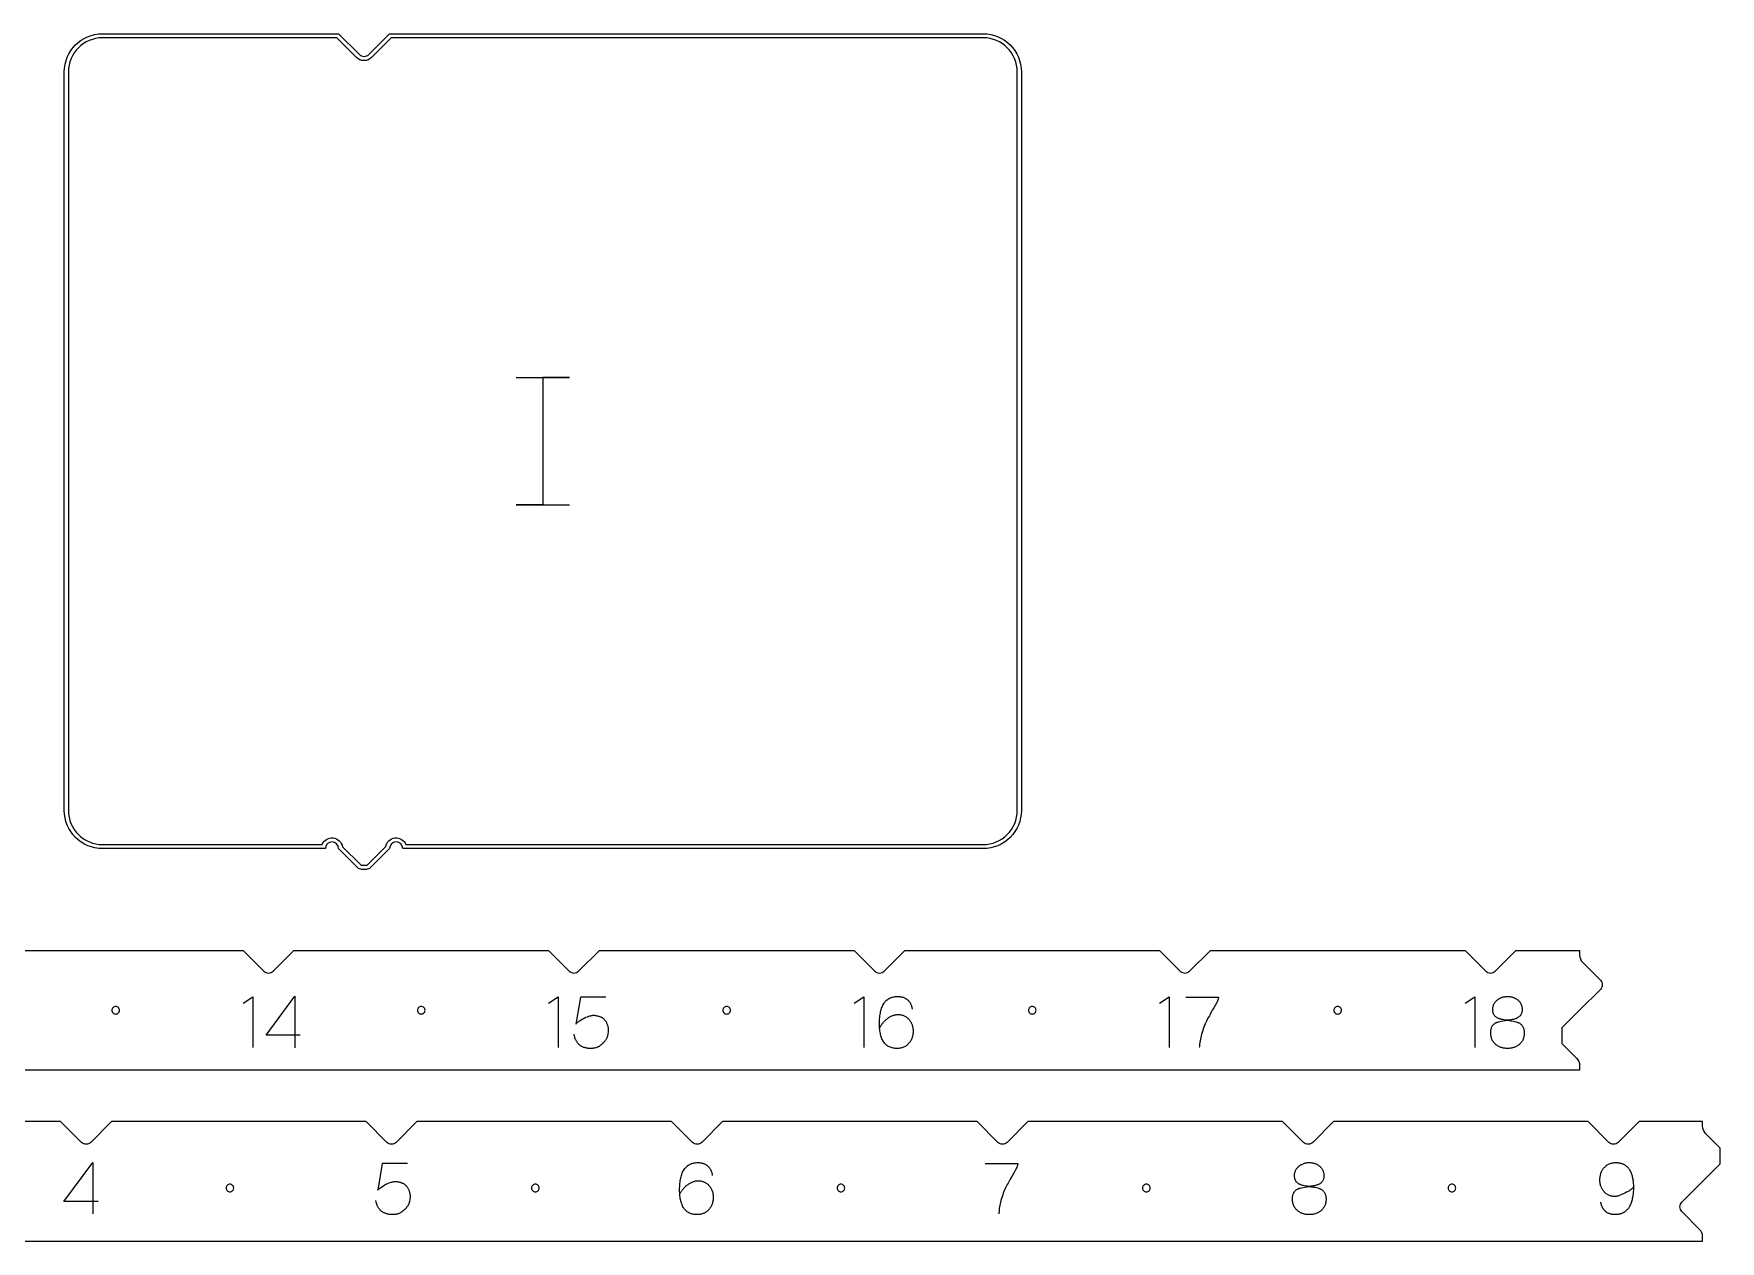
# Model space of a CAD drawing. Extents: x 0.3 to 59.7, y 0.9 to 33.1.
# Drawn here: x 26.59 to 59.71, y 0.89 to 24.6 of the extents above; entities that cross this region are included whole.
import ezdxf

# ---------------------------------------------------------------- set-up
doc = ezdxf.new("R2010")
doc.units = 0
for name, color, linetype in [('CUTOUT_THRU_CUT', 18, 'CONTINUOUS'), ('DIMPLES', 1, 'CONTINUOUS'), ('RABBET_GROOVE_CUT_ON_LINE', 30, 'CONTINUOUS'), ('TEXT_CUT_WITH_60_DEG_VBIT', 216, 'CONTINUOUS')]:
    doc.layers.add(name, color=color, linetype=linetype)

msp = doc.modelspace()

# ---------------------------------------------------------------- linework, layer by layer
at = {"layer": 'CUTOUT_THRU_CUT'}
for points in [[(45.987, 23.846), (45.987, 9.346, -0.414214), (45.237, 8.596), (33.837, 8.596, 1), (33.577, 8.596), (33.205, 8.224, -0.198917), (33.117, 8.188), (33.036, 8.188, -0.198914), (32.948, 8.224), (32.577, 8.596, 1), (32.317, 8.596), (27.94, 8.596, -0.414214), (27.19, 9.346), (27.19, 23.846, -0.414213), (27.94, 24.596), (32.577, 24.596), (32.985, 24.188, 0.41422), (33.169, 24.188), (33.577, 24.596), (45.237, 24.596, -0.414213)], [(30.442, 2.006, 0.414214), (30.367, 1.931, 0.414214), (30.442, 1.856, 0.414214), (30.517, 1.931, 0.414214)], [(36.442, 2.006, 0.414214), (36.367, 1.931, 0.414214), (36.442, 1.856, 0.414214), (36.517, 1.931, 0.414214)], [(42.442, 2.006, 0.414214), (42.367, 1.931, 0.414214), (42.442, 1.856, 0.414214), (42.517, 1.931, 0.414214)], [(48.442, 2.006, 0.414214), (48.367, 1.931, 0.414214), (48.442, 1.856, 0.414214), (48.517, 1.931, 0.414214)], [(54.442, 2.006, 0.414214), (54.367, 1.931, 0.414214), (54.442, 1.856, 0.414214), (54.517, 1.931, 0.414214)], [(54.442, 2.006, 0.414214), (54.367, 1.931, 0.414214), (54.442, 1.856, 0.414214), (54.517, 1.931, 0.414214)]]:
    msp.add_lwpolyline(points, format="xyb", close=True, dxfattribs=at)
for points in [[(36.067, 17.846), (37.109, 17.846), (36.588, 17.846), (36.588, 15.346), (36.067, 15.346), (37.109, 15.346)], [(27.857, 1.669), (27.184, 1.669), (27.75, 2.436), (27.75, 1.423)], [(33.932, 2.415), (33.432, 2.415), (33.345, 1.888), (33.346, 1.889), (33.347, 1.891), (33.351, 1.895), (33.357, 1.902), (33.366, 1.91), (33.377, 1.92), (33.39, 1.93), (33.404, 1.94), (33.419, 1.95), (33.449, 1.971), (33.479, 1.99), (33.494, 1.999), (33.509, 2.007), (33.525, 2.015), (33.54, 2.021), (33.571, 2.033), (33.602, 2.044), (33.618, 2.049), (33.635, 2.053), (33.652, 2.056), (33.67, 2.059), (33.679, 2.061), (33.689, 2.061), (33.7, 2.061), (33.711, 2.06), (33.722, 2.059), (33.734, 2.058), (33.746, 2.055), (33.759, 2.053), (33.772, 2.049), (33.784, 2.046), (33.796, 2.042), (33.808, 2.039), (33.819, 2.035), (33.829, 2.03), (33.839, 2.026), (33.849, 2.021), (33.859, 2.016), (33.868, 2.011), (33.876, 2.004), (33.885, 1.997), (33.893, 1.989), (33.901, 1.981), (33.909, 1.972), (33.917, 1.962), (33.924, 1.952), (33.931, 1.942), (33.937, 1.931), (33.943, 1.919), (33.949, 1.908), (33.954, 1.896), (33.959, 1.883), (33.963, 1.87), (33.968, 1.858), (33.971, 1.845), (33.974, 1.832), (33.977, 1.82), (33.979, 1.808), (33.98, 1.796), (33.981, 1.785), (33.981, 1.773), (33.981, 1.762), (33.98, 1.75), (33.98, 1.738), (33.978, 1.726), (33.975, 1.702), (33.971, 1.676), (33.968, 1.663), (33.965, 1.651), (33.961, 1.64), (33.958, 1.629), (33.954, 1.618), (33.949, 1.608), (33.945, 1.599), (33.939, 1.59), (33.934, 1.581), (33.928, 1.572), (33.921, 1.562), (33.913, 1.553), (33.904, 1.543), (33.895, 1.533), (33.886, 1.522), (33.875, 1.511), (33.864, 1.501), (33.853, 1.491), (33.842, 1.482), (33.832, 1.473), (33.821, 1.465), (33.81, 1.457), (33.799, 1.45), (33.788, 1.444), (33.777, 1.438), (33.765, 1.433), (33.753, 1.428), (33.74, 1.424), (33.727, 1.421), (33.713, 1.417), (33.699, 1.415), (33.684, 1.413), (33.669, 1.411), (33.655, 1.41), (33.641, 1.409), (33.627, 1.409), (33.614, 1.409), (33.601, 1.41), (33.589, 1.411), (33.577, 1.412), (33.565, 1.414), (33.553, 1.417), (33.541, 1.42), (33.528, 1.423), (33.515, 1.427), (33.502, 1.431), (33.489, 1.436), (33.476, 1.442), (33.463, 1.448), (33.45, 1.454), (33.438, 1.462), (33.427, 1.47), (33.416, 1.479), (33.405, 1.488), (33.395, 1.499), (33.386, 1.51), (33.377, 1.521), (33.369, 1.532), (33.361, 1.543), (33.354, 1.554), (33.348, 1.565), (33.343, 1.576), (33.338, 1.587), (33.334, 1.598), (33.326, 1.618), (33.321, 1.636), (33.317, 1.651), (33.314, 1.664), (33.311, 1.687), (33.311, 1.687)], [(39.278, 1.817), (39.286, 1.83), (39.294, 1.843), (39.302, 1.856), (39.31, 1.868), (39.319, 1.88), (39.328, 1.892), (39.337, 1.903), (39.346, 1.915), (39.355, 1.926), (39.365, 1.936), (39.375, 1.947), (39.385, 1.957), (39.395, 1.966), (39.406, 1.976), (39.417, 1.985), (39.428, 1.994), (39.441, 2.004), (39.454, 2.013), (39.467, 2.021), (39.48, 2.029), (39.493, 2.037), (39.506, 2.043), (39.519, 2.049), (39.533, 2.055), (39.546, 2.059), (39.559, 2.063), (39.573, 2.067), (39.586, 2.07), (39.599, 2.072), (39.613, 2.073), (39.626, 2.074), (39.64, 2.075), (39.656, 2.074), (39.672, 2.073), (39.688, 2.071), (39.703, 2.069), (39.718, 2.065), (39.732, 2.061), (39.746, 2.056), (39.76, 2.05), (39.773, 2.044), (39.786, 2.037), (39.799, 2.029), (39.811, 2.02), (39.823, 2.01), (39.834, 2), (39.845, 1.989), (39.855, 1.977), (39.865, 1.965), (39.874, 1.953), (39.882, 1.941), (39.89, 1.928), (39.897, 1.915), (39.904, 1.902), (39.91, 1.888), (39.915, 1.874), (39.92, 1.86), (39.924, 1.845), (39.927, 1.831), (39.93, 1.815), (39.932, 1.8), (39.933, 1.784), (39.934, 1.767), (39.935, 1.751), (39.934, 1.733), (39.933, 1.716), (39.932, 1.698), (39.929, 1.682), (39.927, 1.665), (39.923, 1.649), (39.919, 1.634), (39.914, 1.619), (39.908, 1.604), (39.902, 1.589), (39.895, 1.575), (39.888, 1.562), (39.879, 1.548), (39.871, 1.535), (39.861, 1.523), (39.851, 1.511), (39.84, 1.498), (39.828, 1.487), (39.816, 1.476), (39.804, 1.466), (39.791, 1.457), (39.778, 1.449), (39.764, 1.441), (39.75, 1.435), (39.735, 1.429), (39.72, 1.424), (39.705, 1.419), (39.689, 1.416), (39.673, 1.413), (39.657, 1.411), (39.64, 1.41), (39.622, 1.409), (39.601, 1.41), (39.58, 1.411), (39.56, 1.414), (39.541, 1.417), (39.522, 1.421), (39.504, 1.426), (39.487, 1.433), (39.47, 1.44), (39.454, 1.448), (39.439, 1.457), (39.424, 1.467), (39.41, 1.477), (39.397, 1.489), (39.385, 1.502), (39.373, 1.516), (39.362, 1.531), (39.351, 1.546), (39.341, 1.563), (39.332, 1.58), (39.324, 1.599), (39.316, 1.618), (39.309, 1.638), (39.302, 1.66), (39.296, 1.682), (39.291, 1.705), (39.287, 1.729), (39.283, 1.754), (39.28, 1.78), (39.278, 1.807), (39.276, 1.835), (39.275, 1.864), (39.275, 1.894), (39.275, 1.927), (39.276, 1.959), (39.278, 1.99), (39.28, 2.02), (39.283, 2.049), (39.287, 2.076), (39.292, 2.103), (39.297, 2.129), (39.303, 2.153), (39.31, 2.177), (39.317, 2.2), (39.325, 2.221), (39.334, 2.241), (39.343, 2.261), (39.354, 2.279), (39.364, 2.297), (39.376, 2.313), (39.382, 2.32), (39.388, 2.328), (39.395, 2.335), (39.401, 2.342), (39.408, 2.349), (39.415, 2.355), (39.422, 2.361), (39.429, 2.367), (39.437, 2.373), (39.444, 2.378), (39.452, 2.383), (39.46, 2.388), (39.468, 2.393), (39.477, 2.397), (39.485, 2.401), (39.494, 2.405), (39.503, 2.409), (39.512, 2.412), (39.521, 2.415), (39.53, 2.418), (39.549, 2.422), (39.569, 2.426), (39.59, 2.429), (39.612, 2.43), (39.634, 2.431), (39.648, 2.43), (39.662, 2.43), (39.676, 2.428), (39.69, 2.427), (39.703, 2.424), (39.716, 2.421), (39.729, 2.418), (39.741, 2.414), (39.753, 2.41), (39.764, 2.405), (39.776, 2.399), (39.787, 2.393), (39.797, 2.387), (39.807, 2.38), (39.817, 2.372), (39.827, 2.364), (39.836, 2.356), (39.845, 2.347), (39.853, 2.338), (39.861, 2.328), (39.868, 2.318), (39.875, 2.308), (39.881, 2.297), (39.887, 2.285), (39.892, 2.274), (39.897, 2.262), (39.902, 2.249), (39.906, 2.237), (39.909, 2.223), (39.912, 2.21), (39.915, 2.196), (39.917, 2.181)], [(45.275, 2.415), (45.92, 2.415), (45.921, 2.415), (45.921, 2.413), (45.92, 2.407), (45.917, 2.396), (45.913, 2.381), (45.91, 2.372), (45.907, 2.363), (45.903, 2.353), (45.899, 2.343), (45.889, 2.322), (45.877, 2.299), (45.851, 2.253), (45.825, 2.207), (45.811, 2.184), (45.797, 2.16), (45.769, 2.107), (45.754, 2.079), (45.739, 2.052), (45.725, 2.026), (45.71, 2.001), (45.695, 1.975), (45.682, 1.948), (45.668, 1.92), (45.656, 1.891), (45.644, 1.861), (45.632, 1.829), (45.62, 1.795), (45.608, 1.76), (45.596, 1.724), (45.586, 1.689), (45.577, 1.656), (45.569, 1.624), (45.563, 1.593), (45.557, 1.56), (45.552, 1.528), (45.548, 1.494), (45.541, 1.426), (45.541, 1.426)], [(58.007, 1.947), (58.007, 1.947), (58.003, 1.941), (57.998, 1.935), (57.992, 1.928), (57.985, 1.922), (57.977, 1.915), (57.969, 1.908), (57.96, 1.902), (57.95, 1.894), (57.939, 1.887), (57.928, 1.88), (57.902, 1.865), (57.873, 1.849), (57.841, 1.832), (57.808, 1.817), (57.778, 1.803), (57.75, 1.791), (57.725, 1.782), (57.713, 1.778), (57.701, 1.775), (57.69, 1.772), (57.68, 1.769), (57.671, 1.768), (57.661, 1.766), (57.653, 1.766), (57.645, 1.765), (57.628, 1.766), (57.612, 1.767), (57.597, 1.769), (57.581, 1.771), (57.566, 1.775), (57.552, 1.779), (57.537, 1.784), (57.524, 1.79), (57.51, 1.796), (57.497, 1.804), (57.485, 1.812), (57.473, 1.821), (57.461, 1.83), (57.449, 1.841), (57.438, 1.852), (57.428, 1.864), (57.418, 1.875), (57.409, 1.887), (57.401, 1.9), (57.393, 1.913), (57.386, 1.926), (57.38, 1.939), (57.374, 1.953), (57.369, 1.967), (57.364, 1.982), (57.36, 1.996), (57.357, 2.012), (57.354, 2.027), (57.352, 2.043), (57.351, 2.059), (57.35, 2.076), (57.349, 2.093), (57.35, 2.111), (57.351, 2.128), (57.352, 2.146), (57.355, 2.162), (57.358, 2.179), (57.361, 2.195), (57.365, 2.21), (57.37, 2.225), (57.376, 2.24), (57.382, 2.254), (57.389, 2.268), (57.396, 2.282), (57.405, 2.295), (57.414, 2.308), (57.423, 2.32), (57.433, 2.332), (57.444, 2.344), (57.456, 2.355), (57.468, 2.366), (57.48, 2.375), (57.493, 2.384), (57.507, 2.392), (57.521, 2.4), (57.535, 2.406), (57.549, 2.412), (57.564, 2.417), (57.58, 2.421), (57.596, 2.425), (57.612, 2.427), (57.629, 2.429), (57.646, 2.43), (57.664, 2.431), (57.676, 2.431), (57.687, 2.43), (57.699, 2.429), (57.71, 2.428), (57.721, 2.427), (57.731, 2.425), (57.742, 2.423), (57.752, 2.421), (57.762, 2.418), (57.772, 2.415), (57.782, 2.412), (57.792, 2.409), (57.801, 2.405), (57.81, 2.401), (57.819, 2.396), (57.828, 2.391), (57.836, 2.386), (57.844, 2.381), (57.853, 2.375), (57.86, 2.369), (57.868, 2.363), (57.876, 2.356), (57.883, 2.35), (57.89, 2.342), (57.897, 2.335), (57.904, 2.327), (57.91, 2.319), (57.917, 2.31), (57.923, 2.302), (57.929, 2.293), (57.934, 2.283), (57.94, 2.274), (57.948, 2.258), (57.956, 2.242), (57.963, 2.225), (57.969, 2.207), (57.975, 2.189), (57.981, 2.17), (57.986, 2.151), (57.99, 2.131), (57.994, 2.11), (57.998, 2.088), (58.001, 2.066), (58.003, 2.044), (58.005, 2.02), (58.006, 1.996), (58.007, 1.972), (58.007, 1.947), (58.007, 1.919), (58.006, 1.892), (58.005, 1.866), (58.003, 1.84), (58, 1.815), (57.998, 1.791), (57.994, 1.768), (57.99, 1.745), (57.986, 1.723), (57.981, 1.702), (57.975, 1.681), (57.969, 1.661), (57.962, 1.642), (57.955, 1.623), (57.947, 1.606), (57.939, 1.588), (57.934, 1.577), (57.928, 1.567), (57.922, 1.556), (57.915, 1.546), (57.909, 1.537), (57.902, 1.528), (57.895, 1.519), (57.888, 1.51), (57.88, 1.502), (57.873, 1.494), (57.865, 1.486), (57.857, 1.479), (57.848, 1.472), (57.84, 1.466), (57.831, 1.46), (57.822, 1.454), (57.813, 1.449), (57.803, 1.444), (57.794, 1.439), (57.784, 1.435), (57.774, 1.43), (57.764, 1.427), (57.753, 1.423), (57.742, 1.421), (57.732, 1.418), (57.72, 1.416), (57.709, 1.414), (57.697, 1.412), (57.686, 1.411), (57.674, 1.41), (57.661, 1.409), (57.649, 1.409), (57.634, 1.41), (57.62, 1.41), (57.606, 1.412), (57.593, 1.413), (57.58, 1.416), (57.567, 1.419), (57.554, 1.422), (57.542, 1.426), (57.53, 1.43), (57.519, 1.435), (57.508, 1.44), (57.497, 1.446), (57.487, 1.453), (57.476, 1.46), (57.467, 1.467), (57.457, 1.475), (57.448, 1.483), (57.44, 1.492), (57.431, 1.501), (57.424, 1.511), (57.416, 1.521), (57.41, 1.531), (57.403, 1.542), (57.398, 1.553), (57.392, 1.565), (57.387, 1.577), (57.383, 1.589), (57.379, 1.602), (57.375, 1.615), (57.372, 1.629), (57.37, 1.643), (57.368, 1.657)]]:
    msp.add_lwpolyline(points, dxfattribs=at)
for points in [[(25.7, 6.598), (30.7, 6.598), (31.108, 6.19, 0.41422), (31.292, 6.19), (31.7, 6.598), (34.193, 6.598), (36.7, 6.598), (37.108, 6.19, 0.41422), (37.292, 6.19), (37.7, 6.598), (42.7, 6.598), (43.108, 6.19, 0.41422), (43.292, 6.19), (43.7, 6.598), (48.7, 6.598), (49.108, 6.19, 0.41422), (49.292, 6.19), (49.7, 6.598), (54.7, 6.598), (55.108, 6.19, 0.41422), (55.292, 6.19), (55.7, 6.598), (56.95, 6.598), (56.95, 6.506, 0.198917), (57.009, 6.364), (57.358, 6.015, -0.41422), (57.358, 5.831), (56.95, 5.423), (56.604, 5.077), (56.604, 4.769), (56.891, 4.481, -0.198917), (56.95, 4.34), (56.95, 4.248), (2.95, 4.248)], [(0.787, 0.887), (59.367, 0.887), (59.367, 0.979, 0.198917), (59.308, 1.12), (58.959, 1.47, -0.41422), (58.959, 1.654), (59.367, 2.062), (59.713, 2.408), (59.713, 2.716), (59.426, 3.003, -0.198917), (59.367, 3.145), (59.367, 3.237), (58.117, 3.237), (57.709, 2.829, -0.41422), (57.525, 2.829), (57.117, 3.237), (52.117, 3.237), (51.709, 2.829, -0.41422), (51.525, 2.829), (51.117, 3.237), (46.117, 3.237), (45.709, 2.829, -0.41422), (45.525, 2.829), (45.117, 3.237), (40.117, 3.237), (39.709, 2.829, -0.41422), (39.525, 2.829), (39.117, 3.237), (36.621, 3.237), (34.117, 3.237), (33.709, 2.829, -0.41422), (33.525, 2.829), (33.117, 3.237), (28.117, 3.237), (27.709, 2.829, -0.41422), (27.525, 2.829), (27.117, 3.237), (22.117, 3.237)]]:
    msp.add_lwpolyline(points, format="xyb", dxfattribs=at)
msp.add_lwpolyline([(51.634, 1.964), (51.603, 1.967), (51.573, 1.971), (51.546, 1.976), (51.521, 1.981), (51.509, 1.984), (51.497, 1.987), (51.487, 1.99), (51.476, 1.994), (51.467, 1.998), (51.457, 2.002), (51.449, 2.006), (51.441, 2.01), (51.43, 2.016), (51.42, 2.023), (51.41, 2.031), (51.402, 2.039), (51.394, 2.047), (51.386, 2.056), (51.38, 2.066), (51.374, 2.076), (51.368, 2.086), (51.364, 2.097), (51.36, 2.108), (51.357, 2.12), (51.355, 2.132), (51.353, 2.145), (51.352, 2.159), (51.351, 2.172), (51.352, 2.186), (51.353, 2.2), (51.354, 2.213), (51.357, 2.227), (51.36, 2.239), (51.364, 2.252), (51.368, 2.264), (51.373, 2.276), (51.379, 2.287), (51.385, 2.299), (51.392, 2.31), (51.4, 2.32), (51.409, 2.331), (51.418, 2.341), (51.428, 2.35), (51.438, 2.36), (51.449, 2.368), (51.46, 2.376), (51.471, 2.384), (51.482, 2.391), (51.494, 2.397), (51.506, 2.403), (51.518, 2.408), (51.53, 2.413), (51.543, 2.417), (51.556, 2.421), (51.569, 2.424), (51.583, 2.426), (51.596, 2.428), (51.61, 2.43), (51.624, 2.43), (51.639, 2.431), (51.654, 2.43), (51.668, 2.43), (51.683, 2.428), (51.697, 2.426), (51.711, 2.424), (51.724, 2.421), (51.737, 2.417), (51.75, 2.413), (51.763, 2.409), (51.775, 2.404), (51.787, 2.398), (51.798, 2.392), (51.81, 2.385), (51.821, 2.378), (51.831, 2.37), (51.842, 2.361), (51.852, 2.352), (51.862, 2.342), (51.871, 2.332), (51.88, 2.322), (51.888, 2.311), (51.895, 2.3), (51.901, 2.289), (51.907, 2.277), (51.912, 2.265), (51.917, 2.252), (51.921, 2.239), (51.924, 2.226), (51.926, 2.212), (51.928, 2.198), (51.929, 2.184), (51.929, 2.169), (51.929, 2.157), (51.928, 2.146), (51.927, 2.135), (51.925, 2.124), (51.922, 2.113), (51.919, 2.103), (51.915, 2.093), (51.911, 2.084), (51.906, 2.075), (51.9, 2.066), (51.894, 2.058), (51.888, 2.05), (51.88, 2.042), (51.873, 2.035), (51.864, 2.028), (51.855, 2.021), (51.846, 2.015), (51.836, 2.009), (51.825, 2.004), (51.814, 1.998), (51.802, 1.994), (51.79, 1.989), (51.777, 1.985), (51.763, 1.981), (51.749, 1.978), (51.734, 1.975), (51.719, 1.972), (51.703, 1.97), (51.687, 1.968), (51.67, 1.966), (51.652, 1.965), (51.634, 1.964), (51.676, 1.958), (51.715, 1.952), (51.749, 1.946), (51.78, 1.939), (51.807, 1.933), (51.82, 1.929), (51.831, 1.926), (51.842, 1.922), (51.851, 1.918), (51.86, 1.915), (51.867, 1.911), (51.88, 1.904), (51.892, 1.896), (51.902, 1.887), (51.912, 1.878), (51.922, 1.868), (51.93, 1.857), (51.938, 1.845), (51.945, 1.833), (51.951, 1.821), (51.956, 1.807), (51.96, 1.793), (51.964, 1.778), (51.967, 1.763), (51.969, 1.746), (51.97, 1.729), (51.97, 1.712), (51.97, 1.695), (51.969, 1.678), (51.967, 1.662), (51.964, 1.646), (51.961, 1.631), (51.957, 1.616), (51.952, 1.601), (51.946, 1.587), (51.94, 1.574), (51.933, 1.56), (51.925, 1.547), (51.916, 1.535), (51.906, 1.523), (51.896, 1.511), (51.885, 1.5), (51.874, 1.489), (51.862, 1.48), (51.85, 1.471), (51.837, 1.462), (51.824, 1.454), (51.811, 1.447), (51.797, 1.441), (51.783, 1.435), (51.769, 1.429), (51.754, 1.425), (51.739, 1.421), (51.723, 1.417), (51.707, 1.414), (51.691, 1.412), (51.675, 1.411), (51.658, 1.41), (51.64, 1.409), (51.623, 1.41), (51.606, 1.411), (51.589, 1.412), (51.573, 1.414), (51.557, 1.417), (51.541, 1.421), (51.526, 1.425), (51.511, 1.43), (51.497, 1.435), (51.483, 1.441), (51.469, 1.448), (51.456, 1.455), (51.443, 1.463), (51.431, 1.472), (51.419, 1.481), (51.407, 1.491), (51.395, 1.502), (51.385, 1.513), (51.374, 1.525), (51.365, 1.537), (51.356, 1.55), (51.349, 1.563), (51.341, 1.576), (51.335, 1.59), (51.329, 1.604), (51.325, 1.619), (51.32, 1.634), (51.317, 1.649), (51.314, 1.665), (51.313, 1.682), (51.311, 1.698), (51.311, 1.716), (51.311, 1.733), (51.313, 1.75), (51.314, 1.766), (51.317, 1.781), (51.32, 1.796), (51.325, 1.81), (51.329, 1.823), (51.335, 1.836), (51.341, 1.848), (51.349, 1.859), (51.356, 1.869), (51.365, 1.879), (51.374, 1.888), (51.385, 1.896), (51.395, 1.904), (51.407, 1.911), (51.414, 1.914), (51.422, 1.918), (51.431, 1.921), (51.44, 1.925), (51.451, 1.928), (51.463, 1.932), (51.489, 1.938), (51.52, 1.945), (51.554, 1.951), (51.592, 1.958)], close=True, dxfattribs=at)
at = {"layer": 'DIMPLES'}
for points in [[(28.2, 5.498, 0.414214), (28.125, 5.423, 0.414214), (28.2, 5.348, 0.414214), (28.275, 5.423, 0.414214)], [(34.2, 5.498, 0.414214), (34.125, 5.423, 0.414214), (34.2, 5.348, 0.414214), (34.275, 5.423, 0.414214)], [(40.2, 5.498, 0.414214), (40.125, 5.423, 0.414214), (40.2, 5.348, 0.414214), (40.275, 5.423, 0.414214)], [(46.2, 5.498, 0.414214), (46.125, 5.423, 0.414214), (46.2, 5.348, 0.414214), (46.275, 5.423, 0.414214)], [(52.2, 5.498, 0.414214), (52.125, 5.423, 0.414214), (52.2, 5.348, 0.414214), (52.275, 5.423, 0.414214)], [(30.442, 2.006, 0.414214), (30.367, 1.931, 0.414214), (30.442, 1.856, 0.414214), (30.517, 1.931, 0.414214)], [(36.442, 2.006, 0.414214), (36.367, 1.931, 0.414214), (36.442, 1.856, 0.414214), (36.517, 1.931, 0.414214)], [(42.442, 2.006, 0.414214), (42.367, 1.931, 0.414214), (42.442, 1.856, 0.414214), (42.517, 1.931, 0.414214)], [(48.442, 2.006, 0.414214), (48.367, 1.931, 0.414214), (48.442, 1.856, 0.414214), (48.517, 1.931, 0.414214)]]:
    msp.add_lwpolyline(points, format="xyb", close=True, dxfattribs=at)
at = {"layer": 'RABBET_GROOVE_CUT_ON_LINE'}
msp.add_lwpolyline([(45.237, 8.676, 0.414214), (45.907, 9.346), (45.907, 23.846, 0.414213), (45.237, 24.516), (33.61, 24.516), (33.225, 24.131, -0.41422), (32.928, 24.131), (32.543, 24.516), (27.94, 24.516, 0.414213), (27.27, 23.846), (27.27, 9.346, 0.414214), (27.94, 8.676), (32.252, 8.676, -0.751208), (32.653, 8.632), (33.005, 8.281, 0.198914), (33.036, 8.268), (33.117, 8.268, 0.198917), (33.149, 8.281), (33.5, 8.632, -0.751187), (33.901, 8.676)], format="xyb", close=True, dxfattribs=at)
at = {"layer": 'TEXT_CUT_WITH_60_DEG_VBIT'}
for points in [[(30.702, 5.559), (30.891, 5.689), (30.891, 4.689)], [(31.825, 4.932), (31.152, 4.932), (31.718, 5.699), (31.718, 4.686)], [(36.702, 5.559), (36.891, 5.689), (36.891, 4.689)], [(37.825, 5.678), (37.325, 5.678), (37.238, 5.151), (37.239, 5.152), (37.24, 5.153), (37.243, 5.158), (37.25, 5.165), (37.259, 5.173), (37.27, 5.183), (37.283, 5.193), (37.296, 5.203), (37.311, 5.213), (37.342, 5.234), (37.372, 5.253), (37.387, 5.262), (37.402, 5.27), (37.418, 5.278), (37.433, 5.284), (37.464, 5.296), (37.495, 5.307), (37.511, 5.312), (37.528, 5.316), (37.545, 5.319), (37.563, 5.322), (37.572, 5.323), (37.582, 5.324), (37.593, 5.324), (37.603, 5.323), (37.615, 5.322), (37.627, 5.321), (37.639, 5.318), (37.652, 5.316), (37.665, 5.312), (37.677, 5.309), (37.689, 5.305), (37.7, 5.302), (37.711, 5.298), (37.722, 5.293), (37.732, 5.289), (37.742, 5.284), (37.751, 5.279), (37.761, 5.273), (37.769, 5.267), (37.778, 5.26), (37.786, 5.252), (37.794, 5.244), (37.802, 5.235), (37.809, 5.225), (37.817, 5.215), (37.823, 5.205), (37.83, 5.194), (37.836, 5.182), (37.842, 5.171), (37.847, 5.159), (37.852, 5.146), (37.856, 5.133), (37.86, 5.121), (37.864, 5.108), (37.867, 5.095), (37.869, 5.083), (37.871, 5.071), (37.873, 5.059), (37.874, 5.048), (37.874, 5.036), (37.874, 5.025), (37.873, 5.013), (37.872, 5.001), (37.871, 4.989), (37.868, 4.965), (37.864, 4.939), (37.861, 4.926), (37.858, 4.914), (37.854, 4.903), (37.851, 4.892), (37.847, 4.881), (37.842, 4.871), (37.837, 4.861), (37.832, 4.853), (37.827, 4.844), (37.82, 4.835), (37.813, 4.825), (37.806, 4.816), (37.797, 4.806), (37.788, 4.796), (37.778, 4.785), (37.768, 4.774), (37.757, 4.764), (37.746, 4.754), (37.735, 4.745), (37.724, 4.736), (37.714, 4.728), (37.703, 4.72), (37.692, 4.713), (37.681, 4.707), (37.67, 4.701), (37.658, 4.696), (37.646, 4.691), (37.633, 4.687), (37.62, 4.684), (37.606, 4.68), (37.592, 4.678), (37.577, 4.676), (37.562, 4.674), (37.548, 4.673), (37.533, 4.672), (37.52, 4.672), (37.507, 4.672), (37.494, 4.673), (37.481, 4.674), (37.47, 4.675), (37.458, 4.677), (37.446, 4.68), (37.433, 4.683), (37.421, 4.686), (37.408, 4.69), (37.395, 4.694), (37.382, 4.699), (37.369, 4.705), (37.356, 4.711), (37.343, 4.717), (37.331, 4.725), (37.319, 4.733), (37.308, 4.742), (37.298, 4.751), (37.288, 4.762), (37.279, 4.773), (37.27, 4.784), (37.262, 4.795), (37.254, 4.806), (37.247, 4.817), (37.241, 4.828), (37.236, 4.839), (37.231, 4.85), (37.226, 4.861), (37.219, 4.881), (37.214, 4.899), (37.21, 4.914), (37.207, 4.927), (37.205, 4.942), (37.205, 4.946), (37.204, 4.95)], [(42.702, 5.559), (42.891, 5.689), (42.891, 4.689)], [(43.204, 5.08), (43.212, 5.093), (43.219, 5.106), (43.228, 5.119), (43.236, 5.131), (43.244, 5.143), (43.253, 5.155), (43.262, 5.166), (43.271, 5.178), (43.281, 5.189), (43.29, 5.199), (43.3, 5.209), (43.311, 5.22), (43.321, 5.229), (43.331, 5.239), (43.342, 5.248), (43.353, 5.257), (43.366, 5.267), (43.379, 5.276), (43.392, 5.284), (43.405, 5.292), (43.419, 5.299), (43.432, 5.306), (43.445, 5.312), (43.458, 5.317), (43.471, 5.322), (43.485, 5.326), (43.498, 5.33), (43.511, 5.333), (43.525, 5.335), (43.538, 5.336), (43.552, 5.337), (43.565, 5.338), (43.582, 5.337), (43.598, 5.336), (43.613, 5.334), (43.628, 5.332), (43.643, 5.328), (43.658, 5.324), (43.672, 5.319), (43.685, 5.313), (43.699, 5.307), (43.712, 5.3), (43.724, 5.292), (43.736, 5.283), (43.748, 5.273), (43.759, 5.263), (43.77, 5.252), (43.781, 5.24), (43.79, 5.228), (43.799, 5.216), (43.808, 5.204), (43.816, 5.191), (43.823, 5.178), (43.829, 5.165), (43.835, 5.151), (43.84, 5.137), (43.845, 5.123), (43.849, 5.108), (43.852, 5.093), (43.855, 5.078), (43.857, 5.063), (43.859, 5.047), (43.86, 5.03), (43.86, 5.014), (43.86, 4.996), (43.859, 4.978), (43.857, 4.961), (43.855, 4.945), (43.852, 4.928), (43.848, 4.912), (43.844, 4.897), (43.839, 4.882), (43.834, 4.867), (43.827, 4.852), (43.821, 4.838), (43.813, 4.825), (43.805, 4.811), (43.796, 4.798), (43.786, 4.786), (43.776, 4.774), (43.765, 4.761), (43.754, 4.75), (43.742, 4.739), (43.729, 4.729), (43.716, 4.72), (43.703, 4.712), (43.689, 4.704), (43.675, 4.698), (43.661, 4.692), (43.646, 4.687), (43.631, 4.682), (43.615, 4.679), (43.599, 4.676), (43.582, 4.674), (43.565, 4.673), (43.548, 4.672), (43.526, 4.673), (43.506, 4.674), (43.486, 4.677), (43.466, 4.68), (43.448, 4.684), (43.43, 4.689), (43.412, 4.695), (43.396, 4.703), (43.38, 4.711), (43.364, 4.72), (43.35, 4.73), (43.336, 4.74), (43.323, 4.752), (43.31, 4.765), (43.298, 4.779), (43.287, 4.793), (43.276, 4.809), (43.267, 4.826), (43.257, 4.843), (43.249, 4.862), (43.241, 4.881), (43.234, 4.901), (43.228, 4.923), (43.222, 4.945), (43.217, 4.968), (43.212, 4.992), (43.209, 5.017), (43.206, 5.043), (43.203, 5.07), (43.201, 5.098), (43.2, 5.127), (43.2, 5.157), (43.2, 5.19), (43.201, 5.222), (43.203, 5.253), (43.206, 5.283), (43.209, 5.312), (43.213, 5.339), (43.217, 5.366), (43.223, 5.392), (43.228, 5.416), (43.235, 5.44), (43.243, 5.463), (43.251, 5.484), (43.259, 5.504), (43.269, 5.524), (43.279, 5.542), (43.29, 5.559), (43.301, 5.576), (43.307, 5.583), (43.314, 5.591), (43.32, 5.598), (43.327, 5.605), (43.333, 5.612), (43.34, 5.618), (43.347, 5.624), (43.355, 5.63), (43.362, 5.636), (43.37, 5.641), (43.378, 5.646), (43.386, 5.651), (43.394, 5.656), (43.402, 5.66), (43.411, 5.664), (43.419, 5.668), (43.428, 5.671), (43.437, 5.675), (43.446, 5.678), (43.456, 5.681), (43.475, 5.685), (43.495, 5.689), (43.516, 5.692), (43.537, 5.693), (43.559, 5.694), (43.574, 5.693), (43.588, 5.693), (43.602, 5.691), (43.615, 5.689), (43.629, 5.687), (43.642, 5.684), (43.654, 5.681), (43.666, 5.677), (43.678, 5.673), (43.69, 5.668), (43.701, 5.662), (43.712, 5.656), (43.723, 5.65), (43.733, 5.643), (43.743, 5.635), (43.752, 5.627), (43.761, 5.619), (43.77, 5.61), (43.778, 5.601), (43.786, 5.591), (43.793, 5.581), (43.8, 5.571), (43.807, 5.56), (43.812, 5.548), (43.818, 5.537), (43.823, 5.525), (43.827, 5.512), (43.831, 5.5), (43.835, 5.486), (43.838, 5.473), (43.84, 5.459), (43.843, 5.444)], [(48.702, 5.559), (48.891, 5.689), (48.891, 4.689)], [(49.215, 5.678), (49.86, 5.678), (49.861, 5.678), (49.861, 5.676), (49.86, 5.67), (49.857, 5.659), (49.853, 5.644), (49.85, 5.635), (49.847, 5.626), (49.843, 5.616), (49.839, 5.606), (49.829, 5.585), (49.817, 5.562), (49.791, 5.516), (49.764, 5.47), (49.751, 5.447), (49.737, 5.423), (49.709, 5.37), (49.694, 5.342), (49.679, 5.315), (49.665, 5.289), (49.65, 5.264), (49.635, 5.238), (49.621, 5.211), (49.608, 5.183), (49.596, 5.154), (49.584, 5.124), (49.572, 5.092), (49.56, 5.058), (49.548, 5.023), (49.536, 4.987), (49.526, 4.952), (49.517, 4.919), (49.509, 4.887), (49.503, 4.856), (49.497, 4.823), (49.492, 4.79), (49.488, 4.757), (49.485, 4.727), (49.482, 4.706), (49.481, 4.693), (49.481, 4.69), (49.481, 4.689), (49.481, 4.689)], [(54.702, 5.559), (54.891, 5.689), (54.891, 4.689)], [(27.857, 1.669), (27.184, 1.669), (27.75, 2.436), (27.75, 1.423)], [(33.932, 2.415), (33.432, 2.415), (33.345, 1.888), (33.346, 1.889), (33.347, 1.891), (33.351, 1.895), (33.357, 1.902), (33.366, 1.91), (33.377, 1.92), (33.39, 1.93), (33.404, 1.94), (33.419, 1.95), (33.449, 1.971), (33.479, 1.99), (33.494, 1.999), (33.509, 2.007), (33.525, 2.015), (33.54, 2.021), (33.571, 2.033), (33.602, 2.044), (33.618, 2.049), (33.635, 2.053), (33.652, 2.056), (33.67, 2.059), (33.679, 2.061), (33.689, 2.061), (33.7, 2.061), (33.711, 2.06), (33.722, 2.059), (33.734, 2.058), (33.746, 2.055), (33.759, 2.053), (33.772, 2.049), (33.784, 2.046), (33.796, 2.042), (33.808, 2.039), (33.819, 2.035), (33.829, 2.03), (33.839, 2.026), (33.849, 2.021), (33.859, 2.016), (33.868, 2.011), (33.876, 2.004), (33.885, 1.997), (33.893, 1.989), (33.901, 1.981), (33.909, 1.972), (33.917, 1.962), (33.924, 1.952), (33.931, 1.942), (33.937, 1.931), (33.943, 1.919), (33.949, 1.908), (33.954, 1.896), (33.959, 1.883), (33.963, 1.87), (33.968, 1.858), (33.971, 1.845), (33.974, 1.832), (33.977, 1.82), (33.979, 1.808), (33.98, 1.796), (33.981, 1.785), (33.981, 1.773), (33.981, 1.762), (33.98, 1.75), (33.98, 1.738), (33.978, 1.726), (33.975, 1.702), (33.971, 1.676), (33.968, 1.663), (33.965, 1.651), (33.961, 1.64), (33.958, 1.629), (33.954, 1.618), (33.949, 1.608), (33.945, 1.599), (33.939, 1.59), (33.934, 1.581), (33.928, 1.572), (33.921, 1.562), (33.913, 1.553), (33.904, 1.543), (33.895, 1.533), (33.886, 1.522), (33.875, 1.511), (33.864, 1.501), (33.853, 1.491), (33.842, 1.482), (33.832, 1.473), (33.821, 1.465), (33.81, 1.457), (33.799, 1.45), (33.788, 1.444), (33.777, 1.438), (33.765, 1.433), (33.753, 1.428), (33.74, 1.424), (33.727, 1.421), (33.713, 1.417), (33.699, 1.415), (33.684, 1.413), (33.669, 1.411), (33.655, 1.41), (33.641, 1.409), (33.627, 1.409), (33.614, 1.409), (33.601, 1.41), (33.589, 1.411), (33.577, 1.412), (33.565, 1.414), (33.553, 1.417), (33.541, 1.42), (33.528, 1.423), (33.515, 1.427), (33.502, 1.431), (33.489, 1.436), (33.476, 1.442), (33.463, 1.448), (33.45, 1.454), (33.438, 1.462), (33.427, 1.47), (33.416, 1.479), (33.405, 1.488), (33.395, 1.499), (33.386, 1.51), (33.377, 1.521), (33.369, 1.532), (33.361, 1.543), (33.354, 1.554), (33.348, 1.565), (33.343, 1.576), (33.338, 1.587), (33.334, 1.598), (33.326, 1.618), (33.321, 1.636), (33.317, 1.651), (33.314, 1.664), (33.311, 1.687), (33.311, 1.687)], [(39.278, 1.817), (39.286, 1.83), (39.294, 1.843), (39.302, 1.856), (39.31, 1.868), (39.319, 1.88), (39.328, 1.892), (39.337, 1.903), (39.346, 1.915), (39.355, 1.926), (39.365, 1.936), (39.375, 1.947), (39.385, 1.957), (39.395, 1.966), (39.406, 1.976), (39.417, 1.985), (39.428, 1.994), (39.441, 2.004), (39.454, 2.013), (39.467, 2.021), (39.48, 2.029), (39.493, 2.037), (39.506, 2.043), (39.519, 2.049), (39.533, 2.055), (39.546, 2.059), (39.559, 2.063), (39.573, 2.067), (39.586, 2.07), (39.599, 2.072), (39.613, 2.073), (39.626, 2.074), (39.64, 2.075), (39.656, 2.074), (39.672, 2.073), (39.688, 2.071), (39.703, 2.069), (39.718, 2.065), (39.732, 2.061), (39.746, 2.056), (39.76, 2.05), (39.773, 2.044), (39.786, 2.037), (39.799, 2.029), (39.811, 2.02), (39.823, 2.01), (39.834, 2), (39.845, 1.989), (39.855, 1.977), (39.865, 1.965), (39.874, 1.953), (39.882, 1.941), (39.89, 1.928), (39.897, 1.915), (39.904, 1.902), (39.91, 1.888), (39.915, 1.874), (39.92, 1.86), (39.924, 1.845), (39.927, 1.831), (39.93, 1.815), (39.932, 1.8), (39.933, 1.784), (39.934, 1.767), (39.935, 1.751), (39.934, 1.733), (39.933, 1.716), (39.932, 1.698), (39.929, 1.682), (39.927, 1.665), (39.923, 1.649), (39.919, 1.634), (39.914, 1.619), (39.908, 1.604), (39.902, 1.589), (39.895, 1.575), (39.888, 1.562), (39.879, 1.548), (39.871, 1.535), (39.861, 1.523), (39.851, 1.511), (39.84, 1.498), (39.828, 1.487), (39.816, 1.476), (39.804, 1.466), (39.791, 1.457), (39.778, 1.449), (39.764, 1.441), (39.75, 1.435), (39.735, 1.429), (39.72, 1.424), (39.705, 1.419), (39.689, 1.416), (39.673, 1.413), (39.657, 1.411), (39.64, 1.41), (39.622, 1.409), (39.601, 1.41), (39.58, 1.411), (39.56, 1.414), (39.541, 1.417), (39.522, 1.421), (39.504, 1.426), (39.487, 1.433), (39.47, 1.44), (39.454, 1.448), (39.439, 1.457), (39.424, 1.467), (39.41, 1.477), (39.397, 1.489), (39.385, 1.502), (39.373, 1.516), (39.362, 1.531), (39.351, 1.546), (39.341, 1.563), (39.332, 1.58), (39.324, 1.599), (39.316, 1.618), (39.309, 1.638), (39.302, 1.66), (39.296, 1.682), (39.291, 1.705), (39.287, 1.729), (39.283, 1.754), (39.28, 1.78), (39.278, 1.807), (39.276, 1.835), (39.275, 1.864), (39.275, 1.894), (39.275, 1.927), (39.276, 1.959), (39.278, 1.99), (39.28, 2.02), (39.283, 2.049), (39.287, 2.076), (39.292, 2.103), (39.297, 2.129), (39.303, 2.153), (39.31, 2.177), (39.317, 2.2), (39.325, 2.221), (39.334, 2.241), (39.343, 2.261), (39.354, 2.279), (39.364, 2.297), (39.376, 2.313), (39.382, 2.32), (39.388, 2.328), (39.395, 2.335), (39.401, 2.342), (39.408, 2.349), (39.415, 2.355), (39.422, 2.361), (39.429, 2.367), (39.437, 2.373), (39.444, 2.378), (39.452, 2.383), (39.46, 2.388), (39.468, 2.393), (39.477, 2.397), (39.485, 2.401), (39.494, 2.405), (39.503, 2.409), (39.512, 2.412), (39.521, 2.415), (39.53, 2.418), (39.549, 2.422), (39.569, 2.426), (39.59, 2.429), (39.612, 2.43), (39.634, 2.431), (39.648, 2.43), (39.662, 2.43), (39.676, 2.428), (39.69, 2.427), (39.703, 2.424), (39.716, 2.421), (39.729, 2.418), (39.741, 2.414), (39.753, 2.41), (39.764, 2.405), (39.776, 2.399), (39.787, 2.393), (39.797, 2.387), (39.807, 2.38), (39.817, 2.372), (39.827, 2.364), (39.836, 2.356), (39.845, 2.347), (39.853, 2.338), (39.861, 2.328), (39.868, 2.318), (39.875, 2.308), (39.881, 2.297), (39.887, 2.285), (39.892, 2.274), (39.897, 2.262), (39.902, 2.249), (39.906, 2.237), (39.909, 2.223), (39.912, 2.21), (39.915, 2.196), (39.917, 2.181)], [(45.275, 2.415), (45.92, 2.415), (45.921, 2.415), (45.921, 2.413), (45.92, 2.407), (45.917, 2.396), (45.913, 2.381), (45.91, 2.372), (45.907, 2.363), (45.903, 2.353), (45.899, 2.343), (45.889, 2.322), (45.877, 2.299), (45.851, 2.253), (45.825, 2.207), (45.811, 2.184), (45.797, 2.16), (45.769, 2.107), (45.754, 2.079), (45.739, 2.052), (45.725, 2.026), (45.71, 2.001), (45.695, 1.975), (45.682, 1.948), (45.668, 1.92), (45.656, 1.891), (45.644, 1.861), (45.632, 1.829), (45.62, 1.795), (45.608, 1.76), (45.596, 1.724), (45.586, 1.689), (45.577, 1.656), (45.569, 1.624), (45.563, 1.593), (45.557, 1.56), (45.552, 1.528), (45.548, 1.494), (45.541, 1.426), (45.541, 1.426)], [(58.007, 1.947), (58.007, 1.947), (58.003, 1.941), (57.998, 1.935), (57.992, 1.928), (57.985, 1.922), (57.977, 1.915), (57.969, 1.908), (57.96, 1.902), (57.95, 1.894), (57.939, 1.887), (57.928, 1.88), (57.902, 1.865), (57.873, 1.849), (57.841, 1.832), (57.808, 1.817), (57.778, 1.803), (57.75, 1.791), (57.725, 1.782), (57.713, 1.778), (57.701, 1.775), (57.69, 1.772), (57.68, 1.769), (57.671, 1.768), (57.661, 1.766), (57.653, 1.766), (57.645, 1.765), (57.628, 1.766), (57.612, 1.767), (57.597, 1.769), (57.581, 1.771), (57.566, 1.775), (57.552, 1.779), (57.537, 1.784), (57.524, 1.79), (57.51, 1.796), (57.497, 1.804), (57.485, 1.812), (57.473, 1.821), (57.461, 1.83), (57.449, 1.841), (57.438, 1.852), (57.428, 1.864), (57.418, 1.875), (57.409, 1.887), (57.401, 1.9), (57.393, 1.913), (57.386, 1.926), (57.38, 1.939), (57.374, 1.953), (57.369, 1.967), (57.364, 1.982), (57.36, 1.996), (57.357, 2.012), (57.354, 2.027), (57.352, 2.043), (57.351, 2.059), (57.35, 2.076), (57.349, 2.093), (57.35, 2.111), (57.351, 2.128), (57.352, 2.146), (57.355, 2.162), (57.358, 2.179), (57.361, 2.195), (57.365, 2.21), (57.37, 2.225), (57.376, 2.24), (57.382, 2.254), (57.389, 2.268), (57.396, 2.282), (57.405, 2.295), (57.414, 2.308), (57.423, 2.32), (57.433, 2.332), (57.444, 2.344), (57.456, 2.355), (57.468, 2.366), (57.48, 2.375), (57.493, 2.384), (57.507, 2.392), (57.521, 2.4), (57.535, 2.406), (57.549, 2.412), (57.564, 2.417), (57.58, 2.421), (57.596, 2.425), (57.612, 2.427), (57.629, 2.429), (57.646, 2.43), (57.664, 2.431), (57.676, 2.431), (57.687, 2.43), (57.699, 2.429), (57.71, 2.428), (57.721, 2.427), (57.731, 2.425), (57.742, 2.423), (57.752, 2.421), (57.762, 2.418), (57.772, 2.415), (57.782, 2.412), (57.792, 2.409), (57.801, 2.405), (57.81, 2.401), (57.819, 2.396), (57.828, 2.391), (57.836, 2.386), (57.844, 2.381), (57.853, 2.375), (57.86, 2.369), (57.868, 2.363), (57.876, 2.356), (57.883, 2.35), (57.89, 2.342), (57.897, 2.335), (57.904, 2.327), (57.91, 2.319), (57.917, 2.31), (57.923, 2.302), (57.929, 2.293), (57.934, 2.283), (57.94, 2.274), (57.948, 2.258), (57.956, 2.242), (57.963, 2.225), (57.969, 2.207), (57.975, 2.189), (57.981, 2.17), (57.986, 2.151), (57.99, 2.131), (57.994, 2.11), (57.998, 2.088), (58.001, 2.066), (58.003, 2.044), (58.005, 2.02), (58.006, 1.996), (58.007, 1.972), (58.007, 1.947), (58.007, 1.919), (58.006, 1.892), (58.005, 1.866), (58.003, 1.84), (58, 1.815), (57.998, 1.791), (57.994, 1.768), (57.99, 1.745), (57.986, 1.723), (57.981, 1.702), (57.975, 1.681), (57.969, 1.661), (57.962, 1.642), (57.955, 1.623), (57.947, 1.606), (57.939, 1.588), (57.934, 1.577), (57.928, 1.567), (57.922, 1.556), (57.915, 1.546), (57.909, 1.537), (57.902, 1.528), (57.895, 1.519), (57.888, 1.51), (57.88, 1.502), (57.873, 1.494), (57.865, 1.486), (57.857, 1.479), (57.848, 1.472), (57.84, 1.466), (57.831, 1.46), (57.822, 1.454), (57.813, 1.449), (57.803, 1.444), (57.794, 1.439), (57.784, 1.435), (57.774, 1.43), (57.764, 1.427), (57.753, 1.423), (57.742, 1.421), (57.732, 1.418), (57.72, 1.416), (57.709, 1.414), (57.697, 1.412), (57.686, 1.411), (57.674, 1.41), (57.661, 1.409), (57.649, 1.409), (57.634, 1.41), (57.62, 1.41), (57.606, 1.412), (57.593, 1.413), (57.58, 1.416), (57.567, 1.419), (57.554, 1.422), (57.542, 1.426), (57.53, 1.43), (57.519, 1.435), (57.508, 1.44), (57.497, 1.446), (57.487, 1.453), (57.476, 1.46), (57.467, 1.467), (57.457, 1.475), (57.448, 1.483), (57.44, 1.492), (57.431, 1.501), (57.424, 1.511), (57.416, 1.521), (57.41, 1.531), (57.403, 1.542), (57.398, 1.553), (57.392, 1.565), (57.387, 1.577), (57.383, 1.589), (57.379, 1.602), (57.375, 1.615), (57.372, 1.629), (57.37, 1.643), (57.368, 1.657)]]:
    msp.add_lwpolyline(points, dxfattribs=at)
for points in [[(55.528, 5.227), (55.496, 5.23), (55.467, 5.234), (55.44, 5.239), (55.414, 5.244), (55.402, 5.247), (55.391, 5.25), (55.38, 5.253), (55.37, 5.257), (55.36, 5.261), (55.351, 5.265), (55.342, 5.269), (55.334, 5.273), (55.323, 5.279), (55.313, 5.286), (55.304, 5.294), (55.295, 5.302), (55.287, 5.31), (55.28, 5.319), (55.273, 5.329), (55.267, 5.339), (55.262, 5.349), (55.258, 5.36), (55.254, 5.371), (55.251, 5.383), (55.248, 5.395), (55.246, 5.408), (55.245, 5.421), (55.245, 5.435), (55.245, 5.449), (55.246, 5.463), (55.248, 5.476), (55.25, 5.49), (55.254, 5.502), (55.257, 5.515), (55.262, 5.527), (55.267, 5.539), (55.273, 5.55), (55.279, 5.562), (55.286, 5.573), (55.294, 5.583), (55.302, 5.594), (55.312, 5.604), (55.321, 5.613), (55.332, 5.623), (55.343, 5.631), (55.353, 5.639), (55.365, 5.647), (55.376, 5.654), (55.388, 5.66), (55.399, 5.666), (55.412, 5.671), (55.424, 5.676), (55.437, 5.68), (55.45, 5.684), (55.463, 5.687), (55.476, 5.689), (55.49, 5.691), (55.504, 5.693), (55.518, 5.693), (55.532, 5.694), (55.547, 5.693), (55.562, 5.693), (55.576, 5.691), (55.591, 5.689), (55.604, 5.687), (55.618, 5.684), (55.631, 5.68), (55.644, 5.676), (55.656, 5.672), (55.668, 5.667), (55.68, 5.661), (55.692, 5.655), (55.703, 5.648), (55.714, 5.641), (55.725, 5.633), (55.735, 5.624), (55.746, 5.615), (55.756, 5.605), (55.765, 5.595), (55.774, 5.585), (55.781, 5.574), (55.789, 5.563), (55.795, 5.551), (55.801, 5.54), (55.806, 5.527), (55.81, 5.515), (55.814, 5.502), (55.817, 5.489), (55.82, 5.475), (55.821, 5.461), (55.822, 5.447), (55.823, 5.432), (55.823, 5.42), (55.822, 5.409), (55.82, 5.397), (55.818, 5.387), (55.816, 5.376), (55.812, 5.366), (55.809, 5.356), (55.804, 5.347), (55.799, 5.338), (55.794, 5.329), (55.788, 5.321), (55.781, 5.313), (55.774, 5.305), (55.766, 5.298), (55.758, 5.291), (55.749, 5.284), (55.74, 5.278), (55.729, 5.272), (55.719, 5.267), (55.708, 5.261), (55.696, 5.257), (55.683, 5.252), (55.67, 5.248), (55.657, 5.244), (55.643, 5.241), (55.628, 5.238), (55.613, 5.235), (55.597, 5.233), (55.581, 5.231), (55.564, 5.229), (55.546, 5.228), (55.528, 5.227), (55.57, 5.221), (55.608, 5.215), (55.643, 5.209), (55.674, 5.202), (55.701, 5.196), (55.713, 5.192), (55.725, 5.189), (55.735, 5.185), (55.745, 5.181), (55.753, 5.178), (55.761, 5.174), (55.774, 5.167), (55.785, 5.159), (55.796, 5.15), (55.806, 5.141), (55.815, 5.13), (55.824, 5.12), (55.831, 5.108), (55.838, 5.096), (55.844, 5.083), (55.849, 5.07), (55.854, 5.056), (55.858, 5.041), (55.86, 5.026), (55.862, 5.009), (55.864, 4.992), (55.864, 4.975), (55.864, 4.958), (55.862, 4.941), (55.861, 4.925), (55.858, 4.909), (55.855, 4.894), (55.85, 4.879), (55.845, 4.864), (55.84, 4.85), (55.833, 4.837), (55.826, 4.823), (55.818, 4.81), (55.81, 4.798), (55.8, 4.786), (55.79, 4.774), (55.779, 4.763), (55.767, 4.752), (55.755, 4.743), (55.743, 4.734), (55.731, 4.725), (55.718, 4.717), (55.704, 4.71), (55.691, 4.704), (55.677, 4.698), (55.662, 4.692), (55.648, 4.688), (55.632, 4.684), (55.617, 4.68), (55.601, 4.677), (55.585, 4.675), (55.568, 4.674), (55.551, 4.673), (55.534, 4.672), (55.516, 4.673), (55.499, 4.674), (55.483, 4.675), (55.466, 4.677), (55.451, 4.68), (55.435, 4.684), (55.42, 4.688), (55.405, 4.693), (55.391, 4.698), (55.377, 4.704), (55.363, 4.711), (55.35, 4.718), (55.337, 4.726), (55.325, 4.735), (55.312, 4.744), (55.301, 4.754), (55.289, 4.765), (55.278, 4.776), (55.268, 4.788), (55.259, 4.8), (55.25, 4.812), (55.242, 4.825), (55.235, 4.839), (55.229, 4.853), (55.223, 4.867), (55.218, 4.882), (55.214, 4.897), (55.211, 4.912), (55.208, 4.928), (55.206, 4.945), (55.205, 4.961), (55.205, 4.979), (55.205, 4.996), (55.206, 5.013), (55.208, 5.029), (55.211, 5.044), (55.214, 5.059), (55.218, 5.073), (55.223, 5.086), (55.229, 5.099), (55.235, 5.111), (55.242, 5.122), (55.25, 5.132), (55.259, 5.142), (55.268, 5.151), (55.278, 5.159), (55.289, 5.167), (55.301, 5.174), (55.308, 5.177), (55.315, 5.181), (55.324, 5.184), (55.334, 5.188), (55.345, 5.191), (55.357, 5.195), (55.383, 5.201), (55.413, 5.208), (55.448, 5.214), (55.486, 5.221)], [(51.634, 1.964), (51.603, 1.967), (51.573, 1.971), (51.546, 1.976), (51.521, 1.981), (51.509, 1.984), (51.497, 1.987), (51.487, 1.99), (51.476, 1.994), (51.467, 1.998), (51.457, 2.002), (51.449, 2.006), (51.441, 2.01), (51.43, 2.016), (51.42, 2.023), (51.41, 2.031), (51.402, 2.039), (51.394, 2.047), (51.386, 2.056), (51.38, 2.066), (51.374, 2.076), (51.368, 2.086), (51.364, 2.097), (51.36, 2.108), (51.357, 2.12), (51.355, 2.132), (51.353, 2.145), (51.352, 2.159), (51.351, 2.172), (51.352, 2.186), (51.353, 2.2), (51.354, 2.213), (51.357, 2.227), (51.36, 2.239), (51.364, 2.252), (51.368, 2.264), (51.373, 2.276), (51.379, 2.287), (51.385, 2.299), (51.392, 2.31), (51.4, 2.32), (51.409, 2.331), (51.418, 2.341), (51.428, 2.35), (51.438, 2.36), (51.449, 2.368), (51.46, 2.376), (51.471, 2.384), (51.482, 2.391), (51.494, 2.397), (51.506, 2.403), (51.518, 2.408), (51.53, 2.413), (51.543, 2.417), (51.556, 2.421), (51.569, 2.424), (51.583, 2.426), (51.596, 2.428), (51.61, 2.43), (51.624, 2.43), (51.639, 2.431), (51.654, 2.43), (51.668, 2.43), (51.683, 2.428), (51.697, 2.426), (51.711, 2.424), (51.724, 2.421), (51.737, 2.417), (51.75, 2.413), (51.763, 2.409), (51.775, 2.404), (51.787, 2.398), (51.798, 2.392), (51.81, 2.385), (51.821, 2.378), (51.831, 2.37), (51.842, 2.361), (51.852, 2.352), (51.862, 2.342), (51.871, 2.332), (51.88, 2.322), (51.888, 2.311), (51.895, 2.3), (51.901, 2.289), (51.907, 2.277), (51.912, 2.265), (51.917, 2.252), (51.921, 2.239), (51.924, 2.226), (51.926, 2.212), (51.928, 2.198), (51.929, 2.184), (51.929, 2.169), (51.929, 2.157), (51.928, 2.146), (51.927, 2.135), (51.925, 2.124), (51.922, 2.113), (51.919, 2.103), (51.915, 2.093), (51.911, 2.084), (51.906, 2.075), (51.9, 2.066), (51.894, 2.058), (51.888, 2.05), (51.88, 2.042), (51.873, 2.035), (51.864, 2.028), (51.855, 2.021), (51.846, 2.015), (51.836, 2.009), (51.825, 2.004), (51.814, 1.998), (51.802, 1.994), (51.79, 1.989), (51.777, 1.985), (51.763, 1.981), (51.749, 1.978), (51.734, 1.975), (51.719, 1.972), (51.703, 1.97), (51.687, 1.968), (51.67, 1.966), (51.652, 1.965), (51.634, 1.964), (51.676, 1.958), (51.715, 1.952), (51.749, 1.946), (51.78, 1.939), (51.807, 1.933), (51.82, 1.929), (51.831, 1.926), (51.842, 1.922), (51.851, 1.918), (51.86, 1.915), (51.867, 1.911), (51.88, 1.904), (51.892, 1.896), (51.902, 1.887), (51.912, 1.878), (51.922, 1.868), (51.93, 1.857), (51.938, 1.845), (51.945, 1.833), (51.951, 1.821), (51.956, 1.807), (51.96, 1.793), (51.964, 1.778), (51.967, 1.763), (51.969, 1.746), (51.97, 1.729), (51.97, 1.712), (51.97, 1.695), (51.969, 1.678), (51.967, 1.662), (51.964, 1.646), (51.961, 1.631), (51.957, 1.616), (51.952, 1.601), (51.946, 1.587), (51.94, 1.574), (51.933, 1.56), (51.925, 1.547), (51.916, 1.535), (51.906, 1.523), (51.896, 1.511), (51.885, 1.5), (51.874, 1.489), (51.862, 1.48), (51.85, 1.471), (51.837, 1.462), (51.824, 1.454), (51.811, 1.447), (51.797, 1.441), (51.783, 1.435), (51.769, 1.429), (51.754, 1.425), (51.739, 1.421), (51.723, 1.417), (51.707, 1.414), (51.691, 1.412), (51.675, 1.411), (51.658, 1.41), (51.64, 1.409), (51.623, 1.41), (51.606, 1.411), (51.589, 1.412), (51.573, 1.414), (51.557, 1.417), (51.541, 1.421), (51.526, 1.425), (51.511, 1.43), (51.497, 1.435), (51.483, 1.441), (51.469, 1.448), (51.456, 1.455), (51.443, 1.463), (51.431, 1.472), (51.419, 1.481), (51.407, 1.491), (51.395, 1.502), (51.385, 1.513), (51.374, 1.525), (51.365, 1.537), (51.356, 1.55), (51.349, 1.563), (51.341, 1.576), (51.335, 1.59), (51.329, 1.604), (51.325, 1.619), (51.32, 1.634), (51.317, 1.649), (51.314, 1.665), (51.313, 1.682), (51.311, 1.698), (51.311, 1.716), (51.311, 1.733), (51.313, 1.75), (51.314, 1.766), (51.317, 1.781), (51.32, 1.796), (51.325, 1.81), (51.329, 1.823), (51.335, 1.836), (51.341, 1.848), (51.349, 1.859), (51.356, 1.869), (51.365, 1.879), (51.374, 1.888), (51.385, 1.896), (51.395, 1.904), (51.407, 1.911), (51.414, 1.914), (51.422, 1.918), (51.431, 1.921), (51.44, 1.925), (51.451, 1.928), (51.463, 1.932), (51.489, 1.938), (51.52, 1.945), (51.554, 1.951), (51.592, 1.958)]]:
    msp.add_lwpolyline(points, close=True, dxfattribs=at)

doc.saveas('drawing.dxf')
